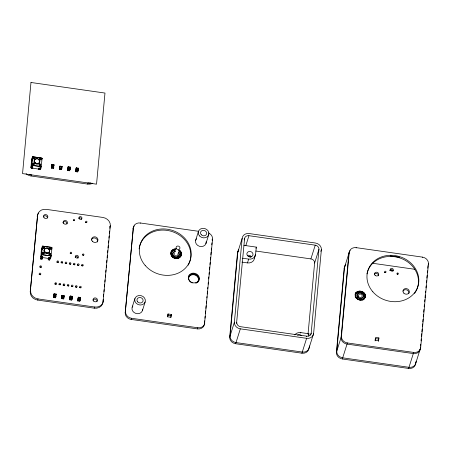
<?xml version="1.0" encoding="UTF-8"?>
<svg xmlns="http://www.w3.org/2000/svg" width="451" height="451" viewBox="0 0 451 451"><rect width="100%" height="100%" fill="white"/><g stroke="black" fill="none" stroke-linecap="round" stroke-linejoin="round"><path stroke-width="0.68" d="M32.596 158.121L33.712 158.504M42.479 247.469L43.6 247.858L42.467 247.684M41.204 166.554C41.469 165.466 41.357 169.288 39.992 169.311L30.944 167.902L31.542 159.795L32.224 159.491L31.88 160.302M31.66 164.925L32.511 156.847L32.382 157.123M31.671 165.021L32.404 157.078M42.078 158.543L42.039 158.211M51.064 255.926C51.538 254.364 51.07 258.801 49.881 258.665L40.832 257.256L41.424 249.149L42.106 248.839L41.763 249.657M40.703 256.918L41.633 254.426M51.183 255.762L51.966 247.864M32.912 167.18C29.619 170.828 33.915 162.151 32.449 168.595M39.062 167.998L40.195 168.155L40.088 168.775L38.955 168.635L39.062 167.998L38.594 169.475M40.195 168.155L39.835 169.288M40.522 168.95L40.641 167.659M41.255 166.509L42.073 158.273L41.655 159.88M30.251 291.758L37.574 215.375A8.197 7.16 17.5 0 1 46.318 209.365L102.901 217.45A8.197 7.16 17.5 0 1 110.32 225.771L102.997 302.159A8.197 7.16 17.5 0 1 94.253 308.168L37.67 300.078A8.197 7.16 17.5 0 1 30.251 291.758L37.574 215.375M51.752 247.486L42.563 246.094L41.577 254.437M51.775 165.331L51.504 168.2L53.398 168.465L53.663 165.602M51.634 167.603L51.792 165.883M51.916 166.712L52.074 164.993L53.838 165.241L53.472 167.834M50.405 258.305L50.523 257.014M59.532 169.317L59.904 166.148M59.898 166.222L62.024 166.52L61.702 168.775L59.684 168.488L60 166.233L59.859 166.622M59.831 168.849L59.543 169.193M60.006 166.988L60.034 166.639M59.938 168.522L59.91 168.871M61.347 169.069L61.567 169.48M61.624 166.876L61.657 166.504M61.55 169.582L61.815 166.791M53.81 294.621L53.754 295.196L54.092 293.731L53.596 297.525L55.49 297.795L55.541 297.226L53.652 296.955M53.883 295.213L53.725 296.933L55.49 297.186M54.165 294.323L54.007 296.042L55.766 296.29M55.704 295.506L55.755 294.931M55.823 296.33L55.93 294.571M56.11 294.018L55.777 295.484L56.054 293.979L54.165 293.708L53.9 296.572L55.789 296.843M67.938 167.642L67.673 170.506L69.567 170.777L69.617 170.207L67.729 169.937M67.898 169.576L67.954 169.001L67.616 170.467L68.011 169.04M68.112 167.282L68.163 166.712L67.904 168.155M69.691 169.57L69.832 167.913M69.843 169.272L70.001 167.552L68.242 167.304L70.08 167.53M63.766 298.472L63.642 298.951L61.618 298.641L61.99 295.473L64.014 295.783L63.754 298.573L61.736 298.212M61.731 298.286L61.996 295.495M61.979 295.597L64.11 295.867L63.794 298.122L61.776 297.835L62.091 295.58L61.945 295.974M61.624 298.568L61.922 298.201L63.439 298.415L63.642 298.928M62.097 296.335L62.131 295.957M62.001 298.218L62.024 297.869M62.244 295.602L61.866 295.952L61.984 295.518M63.512 298.438L63.54 298.088M63.754 295.822L63.969 296.262L64.11 295.867M75.886 171.07L76.247 167.868L75.915 169.334M75.982 170.732L76.039 170.157L75.757 171.662L77.651 171.932L78.057 170.444L77.724 171.91M77.775 170.726L78.271 168.155L77.933 169.621M77.927 170.427L78.085 168.708L76.326 168.454M70.029 296.972L69.764 299.836L71.658 300.107L71.709 299.537L69.815 299.267M72.092 296.882L71.934 298.601L70.176 298.348M77.792 300.952L78.181 299.526L77.848 300.992L79.737 301.262L80.148 299.774L79.816 301.24M78.057 298.697L78.339 297.192L78.074 300.062M80.177 298.038L80.019 299.757L78.254 299.503M103.059 301.46L103.256 299.368M103.516 296.583L103.707 294.492M103.967 291.707L104.158 289.615M104.418 286.83L104.609 284.744M104.869 281.954L105.06 279.868M105.32 277.077L105.511 274.992M105.771 272.201L105.962 270.115M106.222 267.325L106.413 265.239M106.673 262.448L106.864 260.362M107.124 257.572L107.315 255.486M107.575 252.701L107.766 250.609M108.026 247.825L108.217 245.733M108.477 242.948L108.668 240.857M108.928 238.072L109.119 235.98M109.379 233.195L109.57 231.104M109.83 228.319L109.959 226.926A8.197 7.16 17.5 0 0 109.988 226.385M204.461 324.021L204.438 324.089A6.562 5.728 17.5 0 1 197.437 328.897L131.156 319.426A6.562 5.728 17.5 0 1 125.22 312.768L133.338 227.794A6.562 5.728 17.5 0 1 140.334 222.986L198.333 231.273M125.22 312.768L133.338 227.794M167.535 316.839L168.054 313.975L171.29 314.437L171.025 317.301L167.789 316.839L168.054 313.975M170.766 317.301L171.29 314.437M204.557 322.781L204.737 320.819M204.98 318.197L205.166 316.23M205.408 313.614L205.65 310.993M205.893 308.371L206.135 305.755M206.378 303.134L206.558 301.167M206.862 297.891L206.981 296.583M207.223 293.962L207.466 291.346M207.708 288.725L207.832 287.417M208.131 284.141L208.317 282.174M208.616 278.898L208.796 276.937M209.038 274.315L209.225 272.353M209.467 269.732L209.709 267.11M209.952 264.495L210.132 262.527M210.375 259.906L210.617 257.29M210.859 254.668L211.102 252.047M211.282 250.085L211.463 248.118M211.767 244.842L211.947 242.88M204.529 323.807L212.551 239.115A6.562 5.728 17.5 0 0 208.373 232.936M229.706 337.066L237.463 253.236L242.153 238.359A6.562 5.728 17.5 0 1 249.149 233.55L315.435 243.021A6.562 5.728 17.5 0 1 321.371 249.679L313.614 333.509L308.924 348.386A6.562 5.728 17.5 0 1 301.922 353.195L235.642 343.724A6.562 5.728 17.5 0 1 229.706 337.066L234.396 322.189L242.153 238.359M236.549 323.39L244.577 238.703A4.098 3.58 17.5 0 1 248.952 235.698L315.232 245.169A4.098 3.58 17.5 0 1 318.942 249.33L311.19 333.165L310.598 335.02M241.911 262.11L247.469 262.905A6.562 5.728 17.5 0 0 254.465 258.096L254.55 257.205M254.589 256.754L254.674 255.858M255.52 254.759L256.331 247.12L245.823 245.615A4.098 3.58 17.5 0 0 243.929 245.75M308.027 334.253L314.612 263.063L318.942 249.33M308.704 336.096L308.924 333.768L300.84 332.613A6.562 5.728 17.5 0 0 294.807 334.89M309.403 345.934L309.285 347.242A6.562 5.728 17.5 0 1 302.283 352.051L236.003 342.574A6.562 5.728 17.5 0 1 230.066 335.922L237.824 252.092A6.562 5.728 17.5 0 1 238.788 249.561M336.407 352.316L344.158 268.486L349.215 252.464A6.562 5.728 17.5 0 1 356.211 247.655L422.491 257.126A6.562 5.728 17.5 0 1 428.427 263.784L420.67 347.614L415.619 363.636A6.562 5.728 17.5 0 1 408.623 368.444L342.343 358.973A6.562 5.728 17.5 0 1 336.407 352.316L341.458 336.294L349.215 252.464M375.069 340.894L375.232 339.175M378.304 341.356L378.879 337.917L375.644 337.455L375.379 340.325L378.615 340.787L378.879 337.917M415.619 363.636L415.743 362.328M416.104 361.183L415.98 362.491A6.562 5.728 17.5 0 1 408.984 367.3L342.704 357.829A6.562 5.728 17.5 0 1 336.767 351.171L344.519 267.342A6.562 5.728 17.5 0 1 345.866 264.354M420.552 346.137L420.738 344.175M421.037 340.9L421.223 338.938M421.465 336.316L421.708 333.695M421.888 331.733L422.13 329.112M422.373 326.49L422.615 323.874M422.796 321.907L423.038 319.285M423.28 316.67L423.461 314.702M423.703 312.081L423.946 309.465M424.188 306.843L424.368 304.882M424.673 301.606L424.853 299.639M425.039 297.677L425.282 295.055M425.524 292.434L425.643 291.126M425.947 287.851L426.127 285.883M426.432 282.614L426.612 280.646M426.855 278.025L427.097 275.409M427.339 272.787L427.52 270.825M427.762 268.204L428.005 265.583M42.371 246.28L42.529 246.105M31.953 159.755L31.378 162.157M40.906 259.021L41.672 256.298L42.806 256.456L42.287 258.406L41.148 258.271L42.281 258.429M40.894 259.342L41.142 258.299M42.061 259.105C44.17 254.556 39.423 256.867 42.693 257.109M49.971 258.147C50.489 260.103 47.034 259.759 48.838 257.983C50.281 259.071 50.591 256.822 48.945 257.335L48.195 260.007M49.339 260.114C50.191 258.936 49.633 255.655 48.843 257.966M41.548 250.299L41.306 251.083M48.432 259.28L49.571 259.421M31.536 159.823L32.449 156.925M32.06 159.468L32.929 156.717L41.954 158.205M30.82 167.563L31.688 164.818M31.266 168.065L32.134 165.314L40.968 166.571M31.316 168.437L31.79 166.943M26.102 173.691A8.197 7.16 17.5 0 0 31.001 175.975L31.361 174.825A8.197 7.16 17.5 0 1 29.58 174.385M32.624 156.83L41.655 157.968M39.992 169.311L40.861 166.566M51.786 166.69L51.453 168.155L51.735 167.265M54.019 164.688L53.686 166.154L53.962 164.649L52.074 164.378L51.809 167.242L53.697 167.513M53.81 166.983L53.472 168.448L53.754 166.943L51.859 166.673M59.78 166.605L60.141 166.284M59.656 168.837L61.68 169.125L61.556 169.604L59.532 169.294L59.797 166.504L59.904 166.12L61.928 166.436L61.663 169.226L59.65 168.911M59.808 168.544L61.426 168.764L61.426 169.091M61.798 166.893L61.922 166.413M41.419 249.177L42.287 246.432M41.943 248.817L42.574 246.815M41.267 251.511L42.039 248.76M41.148 257.414L42.016 254.668L51.115 255.83M41.159 258.22L41.565 256.946M69.905 167.89L70.187 167L69.849 168.465M69.798 168.426L70.057 167.592M69.64 170.145L69.899 169.311M75.988 169.311L76.253 168.477M42.789 246.15L51.544 247.317M75.7 171.622L76.089 170.196M51.544 249.228L51.989 247.819M49.881 258.665L50.743 255.92M37.67 300.078L38.031 298.928A8.197 7.16 17.5 0 1 30.612 290.607M31.001 175.975L87.584 184.064L87.945 182.909A8.197 7.16 17.5 0 0 90.944 182.835M53.827 295.174L54.092 294.34M53.878 296.019L53.545 297.485L53.827 296.595M55.896 296.313L55.563 297.778L55.845 296.273L53.951 296.003M61.624 298.663L61.748 298.184M64.014 295.76L63.89 296.239L61.888 295.8M69.995 297.485L70.26 296.651M69.837 299.205L70.097 298.37M71.889 297.756L72.278 296.33L71.94 297.795M71.726 299.475L71.991 298.641M78.006 298.658L78.288 297.767M78.339 297.807L77.972 300.4L79.737 300.648M80.081 298.376L80.363 297.485L78.412 297.175L78.147 300.039L80.041 300.31L80.306 297.446L80.024 298.951M109.959 226.926L110.32 225.771M94.253 308.168L94.614 307.013A8.197 7.16 17.5 0 0 103.358 301.003M140.244 223.273L140.334 222.986M132.177 307.232L134.917 298.534M131.156 319.426L131.517 318.282A6.562 5.728 17.5 0 1 125.581 311.624M142.415 310.654L145.16 301.956A5.401 4.713 17.5 0 0 138.79 295.523A5.401 4.713 17.5 0 0 136.163 303.252A5.401 4.713 17.5 0 0 145.16 301.956M195.627 240.389L198.513 231.233M205.904 243.664L208.796 234.509M212.551 239.115L212.19 240.259A6.562 5.728 17.5 0 0 212.179 239.199M197.437 328.897L197.797 327.753A6.562 5.728 17.5 0 0 204.799 322.944M244.188 239.943L244.577 238.703M245.823 245.615L248.952 235.698M247.469 262.905L248.67 259.094A6.562 5.728 17.5 0 0 255.666 254.285M255.954 248.309L256.331 247.12M254.465 258.096L255.441 255.001M235.642 343.724L240.332 328.841A6.562 5.728 17.5 0 1 234.396 322.189M314.612 263.063A4.098 3.58 17.5 0 0 310.902 258.908L315.232 245.169M320.83 251.393L321.371 249.679M300.687 333.086L300.84 332.613M306.618 336.79L306.815 336.17A4.098 3.58 17.5 0 0 311.19 333.165M301.922 353.195L306.618 338.318A6.562 5.728 17.5 0 0 313.614 333.509M308.698 334.484L308.924 333.768M356.121 247.943L356.211 247.655M342.343 358.973L347.394 342.946A6.562 5.728 17.5 0 1 341.458 336.294M422.401 257.414L422.491 257.126M428.224 264.427L428.427 263.784M408.623 368.444L413.674 352.423A6.562 5.728 17.5 0 0 420.67 347.614M32.145 159.428L31.959 159.744M62.024 166.52L61.545 166.853M32.568 158.098L33.684 158.295M42.45 247.447L43.572 247.65M50.957 255.903L41.994 254.747M41.007 166.566L32.106 165.393L31.666 164.993M52.017 164.953L53.911 165.224M76.27 168.415L78.164 168.685M59.797 166.453L61.144 166.644M68.028 168.984L69.916 169.249M76.112 170.134L78 170.405M59.848 167.907L61.866 168.2M51.561 167.625L53.449 167.896M75.807 171.092L77.702 171.363M59.639 168.99L61.657 169.277M390.171 255.88L399.84 257.262M372.16 263.198L414.255 269.213A8.197 7.16 17.5 0 1 414.852 269.32M255.824 251.032L310.902 258.908M389.715 270.172L393.199 270.668M242.61 258.226L248.67 259.094M41.199 257.786L42.332 257.949M48.477 258.829L49.61 258.992M41.182 257.871L42.309 258.034M48.454 258.908L49.587 259.071M40.934 258.913L42.067 259.077M375.283 338.6L378.519 339.062M54.109 294.283L56.003 294.548M70.277 296.589L72.171 296.859M78.361 297.745L80.25 298.015M62.21 295.929L63.219 296.076M70.119 298.308L72.008 298.579M78.203 299.464L80.092 299.735M61.934 297.26L63.957 297.547M69.894 299.244L71.653 299.492M77.899 300.422L79.793 300.687M61.725 298.337L63.749 298.624M167.693 315.119L170.929 315.582M306.815 336.17L240.53 326.693A4.098 3.58 17.5 0 1 236.82 322.533M347.394 342.946L413.674 352.423M38.031 298.928L94.614 307.013M240.332 328.841L306.618 338.318M131.517 318.282L197.797 327.753M32.134 165.314L31.75 165.072M41.954 254.742L41.853 254.708M51.656 247.436L51.904 247.537M92.765 183.219A8.197 7.16 17.5 0 1 87.584 184.064M32.246 160.015A0.902 0.789 17.5 0 1 32.314 158.713M31.835 161.125A0.902 0.789 17.5 0 1 31.948 159.863M31.35 168.088A0.902 0.789 17.5 0 1 31.807 167.935M32.466 168.138A0.902 0.789 17.5 0 1 32.743 168.465M38.577 169.159A0.902 0.789 17.5 0 1 38.78 169.04M39.744 169.181A0.902 0.789 17.5 0 1 39.919 169.356M34.507 157.85A0.817 0.716 17.5 0 1 34.27 158.989A0.817 0.716 17.5 0 1 33.12 158.335A0.817 0.716 17.5 0 1 34.107 157.619M34.05 163.662A0.817 0.716 17.5 0 1 33.791 164.705A0.817 0.716 17.5 0 1 32.647 164.271A0.817 0.716 17.5 0 1 33.177 163.335M33.577 163.352A0.817 0.716 17.5 0 1 33.842 163.471M38.617 159.75A2.869 2.503 17.5 0 1 38.78 163.662A2.869 2.503 17.5 0 1 34.456 162.766A2.869 2.503 17.5 0 1 35.928 159.192M40.838 158.662A0.817 0.716 17.5 0 1 41.013 159.75A0.817 0.716 17.5 0 1 39.801 159.688A0.817 0.716 17.5 0 1 39.913 158.622M40.173 158.526A0.817 0.716 17.5 0 1 40.517 158.532M37.207 216.525A8.197 7.16 17.5 0 1 38.623 213.097M43.307 216.711A2.216 1.934 17.5 0 1 47.473 217.991M42.18 249.403A0.902 0.789 17.5 0 1 42.146 248.095M41.718 250.48A0.902 0.789 17.5 0 1 41.836 249.217M62.903 222.805A2.131 1.86 17.5 0 1 65.389 221.689A2.131 1.86 17.5 0 1 67.002 223.927M42.191 257.391A0.902 0.789 17.5 0 1 42.45 258.688A0.902 0.789 17.5 0 1 41.013 258.389A0.902 0.789 17.5 0 1 41.695 257.29M39.897 267.082A0.834 0.727 17.5 0 1 41.148 267.691M49.407 258.406A0.902 0.789 17.5 0 1 49.768 259.686A0.902 0.789 17.5 0 1 48.319 259.483A0.902 0.789 17.5 0 1 48.905 258.333M48.302 259.545A0.902 0.789 17.5 0 1 48.922 259.517M49.401 259.81A0.902 0.789 17.5 0 1 49.537 260.013M39.085 274.445A0.834 0.727 17.5 0 1 40.455 274.868M56.815 262.273A0.834 0.727 17.5 0 1 58.241 262.707M61.099 262.736A0.834 0.727 17.5 0 1 62.294 263.142M65.158 263.35A0.834 0.727 17.5 0 1 66.308 263.587M54.797 284.107A0.834 0.727 17.5 0 1 56.138 284.344M58.861 284.733A0.834 0.727 17.5 0 1 60.146 284.795M63.05 285.246A0.834 0.727 17.5 0 1 64.431 285.72M73.31 220.646A0.699 0.609 17.5 0 1 74.049 220.748M78.722 218.357A1.556 1.359 17.5 0 1 81.586 219.44M85.47 222.495A0.699 0.609 17.5 0 1 86.445 222.574M70.119 253.496A0.699 0.609 17.5 0 1 71.185 253.682M75.091 257.132A1.556 1.359 17.5 0 1 77.989 258.226M82.781 255.114A0.699 0.609 17.5 0 1 83.525 255.48M91.316 240.129A3.196 2.791 17.5 0 1 95.257 238.111A3.196 2.791 17.5 0 1 97.393 242.001M69.217 263.965A0.834 0.727 17.5 0 1 70.57 264.523M73.282 264.585A0.834 0.727 17.5 0 1 74.635 264.951M77.346 265.205A0.834 0.727 17.5 0 1 78.66 265.391M81.417 265.831A0.834 0.727 17.5 0 1 82.77 265.983M67.396 285.703A0.834 0.727 17.5 0 1 68.484 286.154M71.5 286.295A0.834 0.727 17.5 0 1 72.504 286.599M75.328 287.045A0.834 0.727 17.5 0 1 76.76 287.535M79.613 287.507A0.834 0.727 17.5 0 1 80.825 287.964M92.872 300.157A2.216 1.934 17.5 0 1 97.078 301.448M44.429 247.244A0.817 0.716 17.5 0 1 44.26 248.304A0.817 0.716 17.5 0 1 43.087 247.943A0.817 0.716 17.5 0 1 43.533 246.968M43.967 253.062A0.817 0.716 17.5 0 1 43.443 254.116A0.817 0.716 17.5 0 1 42.479 253.231A0.817 0.716 17.5 0 1 43.674 252.797M47.609 248.631A2.869 2.503 17.5 0 1 49.114 252.599A2.869 2.503 17.5 0 1 44.531 252.38A2.869 2.503 17.5 0 1 45.816 248.546M50.721 248.016A0.817 0.716 17.5 0 1 50.884 249.11A0.817 0.716 17.5 0 1 49.661 249.014A0.817 0.716 17.5 0 1 49.847 247.949M374.302 274.439A2.131 1.86 17.5 0 1 376.884 273.498A2.131 1.86 17.5 0 1 378.327 275.815M384.466 272.528A0.699 0.609 17.5 0 1 385.537 272.646M389.94 270.38A1.556 1.359 17.5 0 1 391.812 269.585A1.556 1.359 17.5 0 1 392.917 271.293M397.111 274.123A0.699 0.609 17.5 0 1 397.883 274.445M402.929 291.143A3.196 2.791 17.5 0 1 407.033 290.032A3.196 2.791 17.5 0 1 408.747 293.759M355.591 294.317A4.922 4.296 17.5 0 1 358.725 291.915M360.975 291.949A4.922 4.296 17.5 0 1 364.938 297.243M355.134 294.137A5.412 4.724 17.5 0 1 358.584 291.493M361.059 291.526A5.412 4.724 17.5 0 1 365.417 297.35M355.061 294.362A5.412 4.724 17.5 0 1 359.024 291.639M360.986 291.758A5.412 4.724 17.5 0 1 365.344 297.581M178.782 251.168A4.589 4.008 17.5 0 1 178.382 257.786A4.589 4.008 17.5 0 1 171.538 254.657M171.611 252.808A4.589 4.008 17.5 0 1 175.535 250.113M178.974 250.559A4.589 4.008 17.5 0 1 178.9 257.002A4.589 4.008 17.5 0 1 171.949 254.736A4.589 4.008 17.5 0 1 175.727 249.499M178.466 252.475A3.281 2.864 17.5 0 1 177.643 256.782A3.281 2.864 17.5 0 1 172.964 254.995A3.281 2.864 17.5 0 1 175.354 251.292M178.979 250.953A4.922 4.296 17.5 0 1 177.948 258.288A4.922 4.296 17.5 0 1 171.143 253.479M171.628 251.946A4.922 4.296 17.5 0 1 175.501 249.82M178.416 252.628A3.281 2.864 17.5 0 1 177.598 256.935A3.281 2.864 17.5 0 1 172.913 255.153A3.281 2.864 17.5 0 1 175.309 251.444M178.692 250.294A4.922 4.296 17.5 0 1 179.278 257.312A4.922 4.296 17.5 0 1 171.639 255.193A4.922 4.296 17.5 0 1 175.619 249.437M178.951 249.944A5.412 4.724 17.5 0 1 179.464 257.746A5.412 4.724 17.5 0 1 171.07 255.046A5.412 4.724 17.5 0 1 176.07 249.014M179.47 250.023A5.412 4.724 17.5 0 1 179.25 257.696A5.412 4.724 17.5 0 1 171.087 254.657A5.412 4.724 17.5 0 1 176.138 248.783M177.852 253.8A1.967 1.719 17.5 0 1 176.803 255.807A1.967 1.719 17.5 0 1 174.351 254.995A1.967 1.719 17.5 0 1 174.734 252.763M132.977 228.939A6.562 5.728 17.5 0 1 134.319 225.951M139.105 248.918A26.237 22.905 17.5 0 1 172.203 231.594A26.237 22.905 17.5 0 1 188.163 265.177M188.569 279.71A5.085 4.437 17.5 0 1 191.861 274.817A5.085 4.437 17.5 0 1 197.989 277.472A5.085 4.437 17.5 0 1 196.337 283.076M188.309 277.089A5.575 4.865 17.5 0 1 196.095 274.518A5.575 4.865 17.5 0 1 197.983 282.072M192.318 282.986A5.085 4.437 17.5 0 1 189.392 276.04A5.085 4.437 17.5 0 1 197.482 276.13A5.085 4.437 17.5 0 1 195.571 283.025M206.163 241.747A5.401 4.713 17.5 0 1 199.443 246.302A5.401 4.713 17.5 0 1 196.484 238.731M142.634 309.211A5.401 4.713 17.5 0 1 135.802 313.411A5.401 4.713 17.5 0 1 132.853 305.987M420.309 348.758A6.562 5.728 17.5 0 1 413.313 353.567L347.033 344.09A6.562 5.728 17.5 0 1 341.097 337.438L348.854 253.609A6.562 5.728 17.5 0 1 350.196 250.621M366.962 273.909A26.237 22.905 17.5 0 1 401.807 258.671A26.237 22.905 17.5 0 1 414.537 293.466M355.501 293.122A5.575 4.865 17.5 0 1 361.172 291.29A5.575 4.865 17.5 0 1 365.586 295.473M355.275 293.843A5.575 4.865 17.5 0 1 357.829 292.09M363.337 293.133A5.575 4.865 17.5 0 1 365.225 295.715M355.76 297.891A5.085 4.437 17.5 0 1 357.778 291.949A5.085 4.437 17.5 0 1 364.6 294.227A5.085 4.437 17.5 0 1 362.576 300.169M344.158 268.486A6.562 5.728 17.5 0 1 345.128 265.955M237.463 253.236A6.562 5.728 17.5 0 1 238.804 250.249M247.272 255.486A3.118 2.717 17.5 0 1 251.449 256.884M248.354 256.399A3.118 2.717 17.5 0 1 250.514 257.312M297.57 335.273A3.118 2.717 17.5 0 1 301.696 335.674M30.978 82.482L22.55 173.596L96.542 184.171L104.976 93.058L30.978 82.482M51.718 165.291L51.662 165.867L52 164.401L51.718 165.291M68.242 166.69L67.977 169.553L69.866 169.824L70.13 166.96L68.242 166.69M69.691 170.185L69.64 170.76L69.973 169.294L69.691 170.185M76.32 167.845L76.056 170.709L77.95 170.98L78.215 168.116L76.32 167.845M69.764 299.227L69.708 299.797L70.046 298.331L69.764 299.227M69.973 296.933L69.922 297.508L70.255 296.036L69.973 296.933M70.328 296.019L70.063 298.883L71.957 299.154L72.222 296.29L70.328 296.019M71.782 299.515L71.732 300.084L72.064 298.618L71.782 299.515M33.453 158.386A0.817 0.716 17.5 0 0 34.823 158.2A0.817 0.716 17.5 0 0 33.864 157.213A0.817 0.716 17.5 0 0 33.453 158.386M32.923 164.119A0.817 0.716 17.5 0 0 34.293 163.927A0.817 0.716 17.5 0 0 33.335 162.946A0.817 0.716 17.5 0 0 32.923 164.119M34.964 162.766A2.869 2.503 17.5 0 0 39.756 162.112A2.869 2.503 17.5 0 0 36.396 158.673A2.869 2.503 17.5 0 0 34.964 162.766M39.919 159.31A0.817 0.716 17.5 0 0 41.289 159.118A0.817 0.716 17.5 0 0 40.331 158.138A0.817 0.716 17.5 0 0 39.919 159.31M39.271 165.421A0.817 0.716 17.5 0 0 40.635 165.235A0.817 0.716 17.5 0 0 39.677 164.254A0.817 0.716 17.5 0 0 39.271 165.421M39.389 165.038A0.817 0.716 17.5 0 0 40.759 164.852A0.817 0.716 17.5 0 0 39.801 163.871A0.817 0.716 17.5 0 0 39.389 165.038M35.105 162.602A2.706 2.362 17.5 0 0 39.62 161.982A2.706 2.362 17.5 0 0 36.458 158.741A2.706 2.362 17.5 0 0 35.105 162.602M44.057 217.754A2.216 1.934 17.5 0 0 47.75 217.247A2.216 1.934 17.5 0 0 45.162 214.591A2.216 1.934 17.5 0 0 44.057 217.754M63.743 223.516A2.131 1.86 17.5 0 0 67.3 223.031A2.131 1.86 17.5 0 0 64.809 220.477A2.131 1.86 17.5 0 0 63.743 223.516M40.094 267.043A0.834 0.727 17.5 0 0 41.486 266.851A0.834 0.727 17.5 0 0 40.511 265.853A0.834 0.727 17.5 0 0 40.094 267.043M39.423 274.321A0.834 0.727 17.5 0 0 40.81 274.129A0.834 0.727 17.5 0 0 39.84 273.131A0.834 0.727 17.5 0 0 39.423 274.321M57.192 262.11A0.834 0.727 17.5 0 0 58.585 261.918A0.834 0.727 17.5 0 0 57.61 260.92A0.834 0.727 17.5 0 0 57.192 262.11M61.302 262.696A0.834 0.727 17.5 0 0 62.689 262.505A0.834 0.727 17.5 0 0 61.714 261.507A0.834 0.727 17.5 0 0 61.302 262.696M65.406 263.283A0.834 0.727 17.5 0 0 66.799 263.091A0.834 0.727 17.5 0 0 65.823 262.093A0.834 0.727 17.5 0 0 65.406 263.283M55.174 283.95A0.834 0.727 17.5 0 0 56.561 283.758A0.834 0.727 17.5 0 0 55.591 282.76A0.834 0.727 17.5 0 0 55.174 283.95M59.278 284.536A0.834 0.727 17.5 0 0 60.671 284.344A0.834 0.727 17.5 0 0 59.695 283.346A0.834 0.727 17.5 0 0 59.278 284.536M63.388 285.122A0.834 0.727 17.5 0 0 64.775 284.931A0.834 0.727 17.5 0 0 63.8 283.933A0.834 0.727 17.5 0 0 63.388 285.122M73.49 220.443A0.699 0.609 17.5 0 0 74.652 220.285A0.699 0.609 17.5 0 0 73.84 219.445A0.699 0.609 17.5 0 0 73.49 220.443M79.303 218.831A1.556 1.359 17.5 0 0 81.902 218.476A1.556 1.359 17.5 0 0 80.081 216.61A1.556 1.359 17.5 0 0 79.303 218.831M85.808 222.202A0.699 0.609 17.5 0 0 86.975 222.044A0.699 0.609 17.5 0 0 86.158 221.21A0.699 0.609 17.5 0 0 85.808 222.202M70.457 253.203A0.699 0.609 17.5 0 0 71.624 253.039A0.699 0.609 17.5 0 0 70.807 252.205A0.699 0.609 17.5 0 0 70.457 253.203M75.723 257.521A1.556 1.359 17.5 0 0 78.322 257.166A1.556 1.359 17.5 0 0 76.501 255.3A1.556 1.359 17.5 0 0 75.723 257.521M82.781 254.962A0.699 0.609 17.5 0 0 83.942 254.804A0.699 0.609 17.5 0 0 83.125 253.964A0.699 0.609 17.5 0 0 82.781 254.962M92.494 241.392A3.196 2.791 17.5 0 0 97.833 240.659A3.196 2.791 17.5 0 0 94.09 236.831A3.196 2.791 17.5 0 0 92.494 241.392M69.51 263.869A0.834 0.727 17.5 0 0 70.903 263.677A0.834 0.727 17.5 0 0 69.928 262.679A0.834 0.727 17.5 0 0 69.51 263.869M73.62 264.455A0.834 0.727 17.5 0 0 75.007 264.263A0.834 0.727 17.5 0 0 74.037 263.266A0.834 0.727 17.5 0 0 73.62 264.455M77.724 265.041A0.834 0.727 17.5 0 0 79.117 264.855A0.834 0.727 17.5 0 0 78.141 263.852A0.834 0.727 17.5 0 0 77.724 265.041M81.828 265.628A0.834 0.727 17.5 0 0 83.221 265.442A0.834 0.727 17.5 0 0 82.245 264.444A0.834 0.727 17.5 0 0 81.828 265.628M67.492 285.709A0.834 0.727 17.5 0 0 68.885 285.517A0.834 0.727 17.5 0 0 67.909 284.519A0.834 0.727 17.5 0 0 67.492 285.709M71.596 286.295A0.834 0.727 17.5 0 0 72.989 286.103A0.834 0.727 17.5 0 0 72.013 285.105A0.834 0.727 17.5 0 0 71.596 286.295M75.706 286.881A0.834 0.727 17.5 0 0 77.093 286.689A0.834 0.727 17.5 0 0 76.123 285.692A0.834 0.727 17.5 0 0 75.706 286.881M79.81 287.467A0.834 0.727 17.5 0 0 81.203 287.281A0.834 0.727 17.5 0 0 80.227 286.278A0.834 0.727 17.5 0 0 79.81 287.467M93.678 301.071A2.216 1.934 17.5 0 0 97.371 300.563A2.216 1.934 17.5 0 0 94.783 297.914A2.216 1.934 17.5 0 0 93.678 301.071M43.335 247.74A0.817 0.716 17.5 0 0 44.705 247.548A0.817 0.716 17.5 0 0 43.747 246.567A0.817 0.716 17.5 0 0 43.335 247.74M42.806 253.468A0.817 0.716 17.5 0 0 44.175 253.282A0.817 0.716 17.5 0 0 43.217 252.301A0.817 0.716 17.5 0 0 42.806 253.468M44.846 252.12A2.869 2.503 17.5 0 0 49.638 251.466A2.869 2.503 17.5 0 0 46.284 248.027A2.869 2.503 17.5 0 0 44.846 252.12M49.807 248.659A0.817 0.716 17.5 0 0 51.172 248.473A0.817 0.716 17.5 0 0 50.213 247.492A0.817 0.716 17.5 0 0 49.807 248.659M49.153 254.776A0.817 0.716 17.5 0 0 50.523 254.589A0.817 0.716 17.5 0 0 49.565 253.603A0.817 0.716 17.5 0 0 49.153 254.776M49.272 254.392A0.817 0.716 17.5 0 0 50.642 254.206A0.817 0.716 17.5 0 0 49.683 253.225A0.817 0.716 17.5 0 0 49.272 254.392M44.993 251.951A2.706 2.362 17.5 0 0 49.509 251.337A2.706 2.362 17.5 0 0 46.346 248.089A2.706 2.362 17.5 0 0 44.993 251.951M375.091 275.279A2.131 1.86 17.5 0 0 378.648 274.789A2.131 1.86 17.5 0 0 376.157 272.235A2.131 1.86 17.5 0 0 375.091 275.279M384.844 272.201A0.699 0.609 17.5 0 0 386.005 272.043A0.699 0.609 17.5 0 0 385.188 271.209A0.699 0.609 17.5 0 0 384.844 272.201M390.651 270.589A1.556 1.359 17.5 0 0 393.255 270.234A1.556 1.359 17.5 0 0 391.434 268.368A1.556 1.359 17.5 0 0 390.651 270.589M397.162 273.96A0.699 0.609 17.5 0 0 398.323 273.802A0.699 0.609 17.5 0 0 397.511 272.968A0.699 0.609 17.5 0 0 397.162 273.96M403.842 293.15A3.196 2.791 17.5 0 0 409.181 292.423A3.196 2.791 17.5 0 0 405.443 288.589A3.196 2.791 17.5 0 0 403.842 293.15M356.752 298.111A4.589 4.008 17.5 0 0 364.515 297.513A4.589 4.008 17.5 0 0 359.526 291.735A4.589 4.008 17.5 0 0 356.752 298.111M357.756 297.446A3.281 2.864 17.5 0 0 363.297 297.017A3.281 2.864 17.5 0 0 359.735 292.896A3.281 2.864 17.5 0 0 357.756 297.446M356.499 298.274A4.922 4.296 17.5 0 0 364.82 297.637A4.922 4.296 17.5 0 0 359.475 291.447A4.922 4.296 17.5 0 0 356.499 298.274M357.801 297.294A3.281 2.864 17.5 0 0 363.348 296.865A3.281 2.864 17.5 0 0 359.785 292.744A3.281 2.864 17.5 0 0 357.801 297.294M358.759 296.781A1.967 1.719 17.5 0 0 362.085 296.527A1.967 1.719 17.5 0 0 359.949 294.052A1.967 1.719 17.5 0 0 358.759 296.781M176.504 248.76A1.967 1.719 17.5 0 0 179.836 248.507A1.967 1.719 17.5 0 0 177.694 246.032A1.967 1.719 17.5 0 0 176.504 248.76M145.183 265.436A26.237 22.905 17.5 0 0 189.538 262.02A26.237 22.905 17.5 0 0 161.046 229.018A26.237 22.905 17.5 0 0 145.183 265.436M189.595 280.849A5.575 4.865 17.5 0 0 199.021 280.127A5.575 4.865 17.5 0 0 192.966 273.114A5.575 4.865 17.5 0 0 189.595 280.849M199.579 235.98A5.401 4.713 17.5 0 0 208.65 234.965A5.401 4.713 17.5 0 0 202.516 228.353A5.401 4.713 17.5 0 0 199.579 235.98M201.27 234.757A3.118 2.717 17.5 0 0 206.502 234.182A3.118 2.717 17.5 0 0 202.973 230.36A3.118 2.717 17.5 0 0 201.27 234.757M137.724 301.899A3.118 2.717 17.5 0 0 142.956 301.33A3.118 2.717 17.5 0 0 139.432 297.508A3.118 2.717 17.5 0 0 137.724 301.899M372.819 291.78A26.237 22.905 17.5 0 0 417.175 288.369A26.237 22.905 17.5 0 0 388.683 255.367A26.237 22.905 17.5 0 0 372.819 291.78M356.425 298.207A5.085 4.437 17.5 0 0 365.017 297.547A5.085 4.437 17.5 0 0 359.498 291.149A5.085 4.437 17.5 0 0 356.425 298.207M247.56 255.768A3.118 2.717 17.5 0 0 252.831 255.362A3.118 2.717 17.5 0 0 249.442 251.444A3.118 2.717 17.5 0 0 247.56 255.768"/></g></svg>
